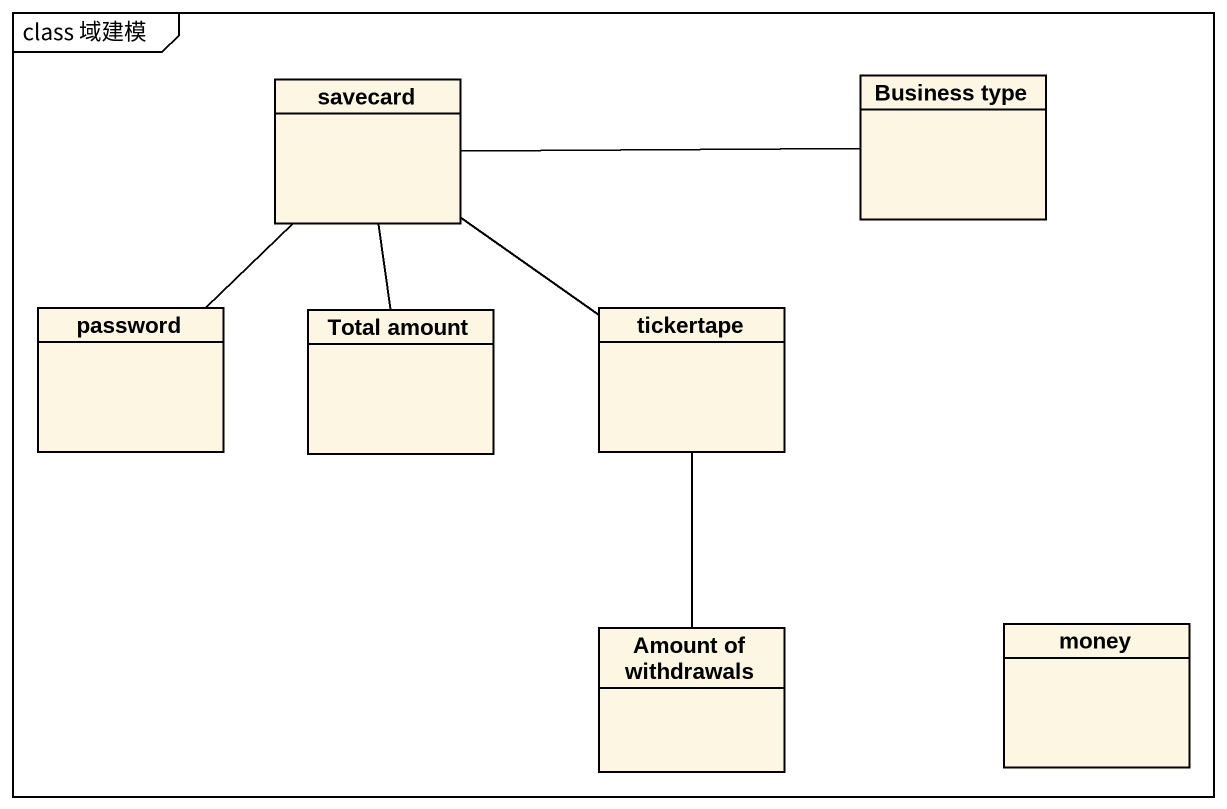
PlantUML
@startuml
mainframe class 域建模
hide circle
hide empty members
class savecard
class "Business type" as Business_type
class password
class "Total amount" as Total_amount
class tickertape
class "Amount of withdrawals" as Amount_of_withdrawals
class money
savecard -right- Business_type
savecard -- Total_amount
savecard -- tickertape
password -up- savecard
tickertape -- Amount_of_withdrawals
@enduml
